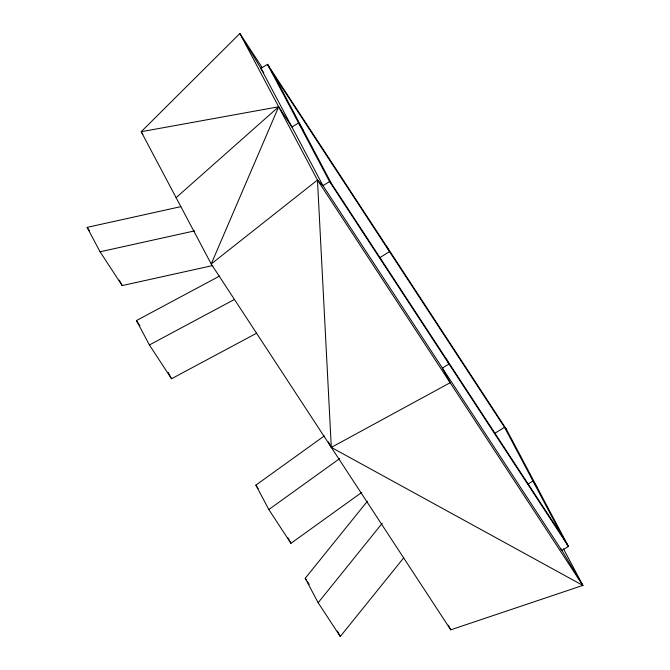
<?xml version="1.0" encoding="UTF-8"?>
<svg xmlns="http://www.w3.org/2000/svg" width="670" height="670" viewBox="0 0 670 670"><rect width="100%" height="100%" fill="white"/><g stroke="black" fill="none" stroke-linecap="round" stroke-linejoin="round"><path stroke-width="1" d="M403.7 557.85L340.268 636.5L318.149 602.715L305.219 578.294L367.344 501.269M318.149 602.715L382.235 523.262M176.109 197.658L278.67 106.773L291.936 127.04L298.519 122.945L302.949 129.704M142.911 134.335L141.194 131.722L278.67 106.773L211.218 263.972L141.194 131.722L239.877 33.5L317.463 180.037L211.218 263.972L450.743 629.817L582.867 585.413L563.47 548.78M361.85 492.333L290.939 543.328L268.821 509.543L255.89 485.122L324.272 435.952M268.821 509.543L339.732 458.556M379.756 257.699L389.505 251.635L386.917 246.744M494.762 433.356L504.51 427.293L506.344 429.169L568.42 546.393L561.837 550.489L322.974 185.657L260.906 68.424L239.877 33.5L262.179 67.57M527.642 484.326L532.952 481.018L537.382 487.777M256.543 333.241L171.52 378.751L149.402 344.966L136.471 320.545L219.668 276.015M149.402 344.966L234.425 299.457M212.809 265.538L122.183 285.579L100.065 251.794L87.134 227.373L180.816 206.653M100.065 251.794L194.761 230.857M560.865 548.655L582.867 585.413L331.307 447.401L328.367 441.848M446.396 359.087L448.984 363.978L442.401 368.073L450.165 382.721L331.307 447.401L317.463 180.037L322.974 185.657L329.556 181.562L568.42 546.393L561.401 534.744L331.39 183.429L329.556 181.562L267.481 64.328L260.906 68.424L263.762 72.787M506.344 429.169L267.481 64.328L274.499 75.978L504.51 427.293L561.401 534.744M317.463 180.037L582.867 585.413M87.134 227.373L89.403 230.84M255.89 485.122L258.159 488.589M136.471 320.545L139.871 325.746M305.219 578.294L306.358 580.027M307.488 581.761L309.188 584.357M274.499 75.978L331.39 183.429M448.305 625.211L450.743 629.817M288.058 537.901L290.939 543.328M337.395 631.073L340.268 636.5M119.31 280.152L122.183 285.579M168.162 372.42L171.52 378.751"/></g></svg>
